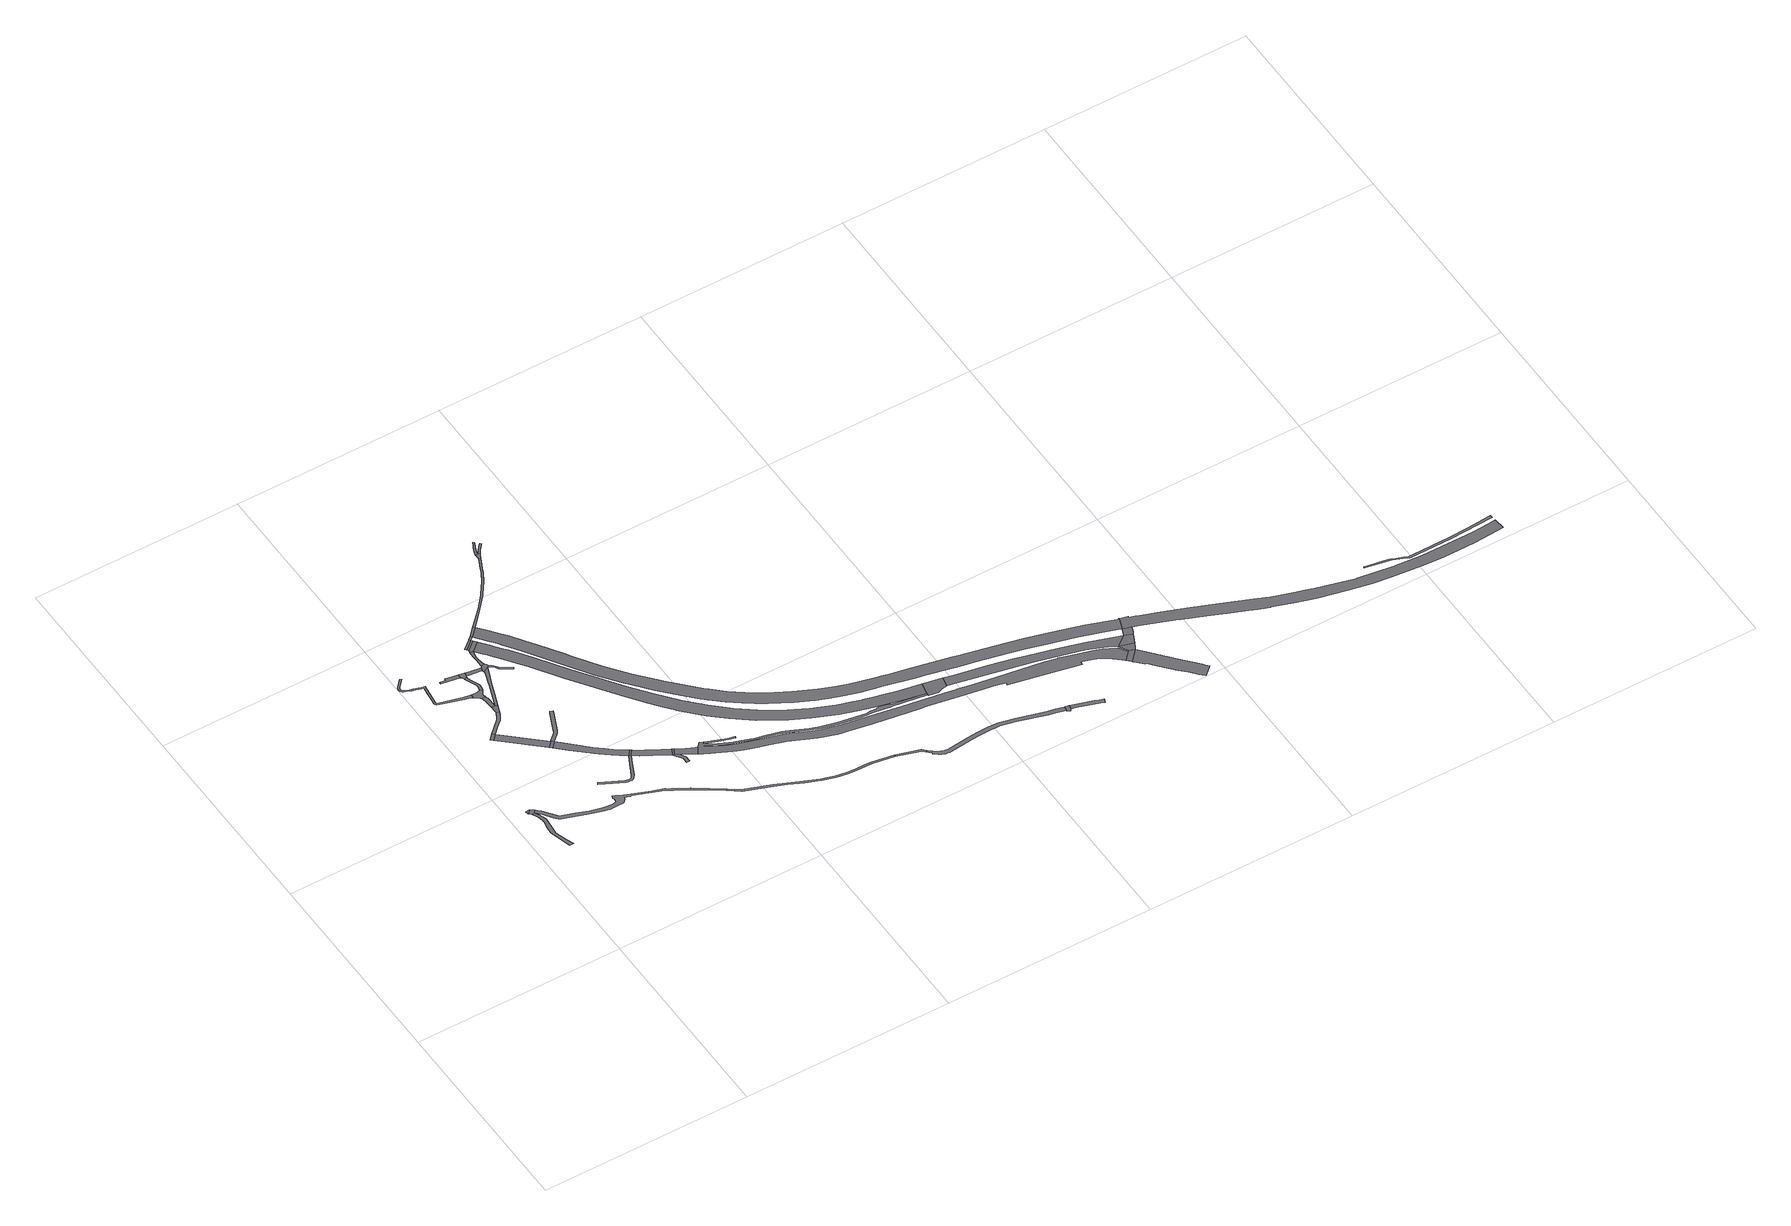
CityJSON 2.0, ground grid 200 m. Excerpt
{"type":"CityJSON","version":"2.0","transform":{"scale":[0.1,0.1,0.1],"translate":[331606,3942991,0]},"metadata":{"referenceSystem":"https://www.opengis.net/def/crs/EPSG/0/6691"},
"CityObjects":{
"road1":{"type":"Road","attributes":{"RoadStructureAttribute.sectionType":"1"},"geometry":[{"type":"MultiSurface","lod":"1","boundaries":[[[0,1,2,3,4]]]}]},
"road2":{"type":"Road","geometry":[{"type":"MultiSurface","lod":"1","boundaries":[[[5,6,7,2,1,8,9,10]]]}]},
"road3":{"type":"Road","geometry":[{"type":"MultiSurface","lod":"1","boundaries":[[[11,12,13,14]]]}]},
"road4":{"type":"Road","attributes":{"RoadStructureAttribute.sectionType":"1"},"geometry":[{"type":"MultiSurface","lod":"1","boundaries":[[[15,16,17,18,19,20,21,22,23,24,25,26,27,28,29,30,31,32,33,34,35,36,37,38,39,40,41,42,43,44,45,46,47,48,49,50,51,52,53,54,55,56,57,58,59,60,61,62,63,64,65,66,67,68,69,70,71,72,73,74]]]}]},
"road5":{"type":"Road","attributes":{"function":"2","RoadStructureAttribute.sectionType":"1"},"geometry":[{"type":"MultiSurface","lod":"1","boundaries":[[[12,75,76,13]]]}]},
"road6":{"type":"Road","attributes":{"RoadStructureAttribute.sectionType":"1"},"geometry":[{"type":"MultiSurface","lod":"1","boundaries":[[[13,77,78,79,80,81,82,83,84,85,14]]]}]},
"road7":{"type":"Road","geometry":[{"type":"MultiSurface","lod":"1","boundaries":[[[86,87,88,89,90,91]]]}]},
"road8":{"type":"Road","geometry":[{"type":"MultiSurface","lod":"1","boundaries":[[[75,92,93,94,76]]]}]},
"road9":{"type":"Road","geometry":[{"type":"MultiSurface","lod":"1","boundaries":[[[95,83,82,96,97,98,99]]]}]},
"road10":{"type":"Road","attributes":{"RoadStructureAttribute.sectionType":"1"},"geometry":[{"type":"MultiSurface","lod":"1","boundaries":[[[100,101,99,98,102,103,104,105]]]}]},
"road11":{"type":"Road","geometry":[{"type":"MultiSurface","lod":"1","boundaries":[[[104,106,107,108,109,110,111,112,113,114,115,116,117,118,74,73,119,120,105]]]}]},
"road12":{"type":"Road","attributes":{"RoadStructureAttribute.sectionType":"1"},"geometry":[{"type":"MultiSurface","lod":"1","boundaries":[[[121,122,123,124,125,126,127,128,129,130,131,132,133,134,135,136,137,138,114,113]]]}]},
"road13":{"type":"Road","geometry":[{"type":"MultiSurface","lod":"1","boundaries":[[[139,140,141,142,131,130,143,144,86,91]]]}]},
"road14":{"type":"Road","attributes":{"RoadStructureAttribute.sectionType":"1"},"geometry":[{"type":"MultiSurface","lod":"1","boundaries":[[[145,146,147,148,149,150,151,152,153,154,94,93]]]}]},
"road15":{"type":"Road","attributes":{"RoadStructureAttribute.sectionType":"1"},"geometry":[{"type":"MultiSurface","lod":"1","boundaries":[[[155,156,157,158,159,160,98,97,161,162,163,164]]]}]},
"road16":{"type":"Road","attributes":{"function":"2","RoadStructureAttribute.sectionType":"1"},"geometry":[{"type":"MultiSurface","lod":"1","boundaries":[[[92,165,166,167,168,169,170,171,172,173,174,175,93]]]}]},
"road17":{"type":"Road","attributes":{"RoadStructureAttribute.sectionType":"1"},"geometry":[{"type":"MultiSurface","lod":"1","boundaries":[[[176,177,178,144,143,179,180,181,182]]]}]},
"road18":{"type":"Road","attributes":{"RoadStructureAttribute.sectionType":"1"},"geometry":[{"type":"MultiSurface","lod":"1","boundaries":[[[183,184,185,186,187,170,188,189,190,191,192,193,194,195,196,197,198,199,200,201,202,203,204,205,206,207,208,209,187,210,211,212,213]]]}]},
"road19":{"type":"Road","geometry":[{"type":"MultiSurface","lod":"1","boundaries":[[[214,215,216,217,176,182,218,219,220,155,164,221,222,223,224]]]}]},
"road20":{"type":"Road","attributes":{"RoadStructureAttribute.sectionType":"1"},"geometry":[{"type":"MultiSurface","lod":"1","boundaries":[[[223,225,226,227,228,229,230,231,232,233,234,235,236,237,238,239,224]]]}]},
"road21":{"type":"Road","geometry":[{"type":"MultiSurface","lod":"1","boundaries":[[[187,186,171,170]]]}]},
"road22":{"type":"Road","attributes":{"RoadStructureAttribute.sectionType":"1"},"geometry":[{"type":"MultiSurface","lod":"1","boundaries":[[[164,240,241,242,243,244,245,246,221]]]}]},
"road23":{"type":"Road","geometry":[{"type":"MultiSurface","lod":"1","boundaries":[[[247,248,249,250,251]]]}]},
"road24":{"type":"Road","attributes":{"RoadStructureAttribute.sectionType":"1"},"geometry":[{"type":"MultiSurface","lod":"1","boundaries":[[[252,253,254,247,251]]]}]},
"road25":{"type":"Road","geometry":[{"type":"MultiSurface","lod":"1","boundaries":[[[253,252,232,231,255]]]}]},
"road26":{"type":"Road","attributes":{"RoadStructureAttribute.sectionType":"1"},"geometry":[{"type":"MultiSurface","lod":"1","boundaries":[[[256,248,247,257]]]}]},
"road27":{"type":"Road","geometry":[{"type":"MultiSurface","lod":"1","boundaries":[[[258,259,256,257]]]}]},
"road28":{"type":"Road","attributes":{"RoadStructureAttribute.sectionType":"1"},"geometry":[{"type":"MultiSurface","lod":"1","boundaries":[[[260,261,262,263,264,265,266,267,268,269,270,271,272,273,274,275,276,277,278,279,280,281,282,283,284,285,286,287,288,289,290,291,292,293,294,295,296,5,10,9,297,298,299,300,301,302,303,304,305,306,307,308,309,310,311,312,313,10,314,315,316,317,318,319,320,321,322,323,324,325,326,327,328,329,330,331,332,333,334,335,336,337,338,339,340,341,342,343,344,345,346,347,348]]]}]},
"road29":{"type":"Road","geometry":[{"type":"MultiSurface","lod":"1","boundaries":[[[349,350,351,352,353,354,355]]]}]},
"road30":{"type":"Road","geometry":[{"type":"MultiSurface","lod":"1","boundaries":[[[212,355,354,356,357,213]]]}]},
"road31":{"type":"Road","geometry":[{"type":"MultiSurface","lod":"1","boundaries":[[[358,359,360,361,357,356,362,363,364]]]}]},
"road32":{"type":"Road","attributes":{"RoadStructureAttribute.sectionType":"1"},"geometry":[{"type":"MultiSurface","lod":"1","boundaries":[[[365,366,367,368,369,370,371,372,373,259,258,374,375,376,377,378,379,380,381,382]]]}]},
"road33":{"type":"Road","attributes":{"RoadStructureAttribute.sectionType":"1"},"geometry":[{"type":"MultiSurface","lod":"1","boundaries":[[[383,384,385,386,387,388,389,390,391,392,393,394,395,396]]]}]},
"road34":{"type":"Road","geometry":[{"type":"MultiSurface","lod":"1","boundaries":[[[397,398,399,400,401,365,382]]]}]},
"road35":{"type":"Road","attributes":{"RoadStructureAttribute.sectionType":"1"},"geometry":[{"type":"MultiSurface","lod":"1","boundaries":[[[402,403,404,405,406,407,408,409,410,411,412,413,414,415,416,417,418,419,399,398]]]}]},
"road36":{"type":"Road","attributes":{"RoadStructureAttribute.sectionType":"1"},"geometry":[{"type":"MultiSurface","lod":"1","boundaries":[[[397,420,421,422,423,424,425,426,427,428,429,430,431,432,433,434,435,436,437,398]]]}]},
"road37":{"type":"Road","geometry":[{"type":"MultiSurface","lod":"1","boundaries":[[[438,439,440,441,442,443,444,445,446,447,448,449,450,451,452,453,454,455,456,457,458,459,460,461,462,463,464,465,466,467,255,231,468,469,470,471,472,473,474,475,476,477,478,479,480,481,482,483,484,485,486,487,488,489,490,491,492]]]}]},
"road38":{"type":"Road","attributes":{"RoadStructureAttribute.sectionType":"7"},"geometry":[{"type":"MultiSurface","lod":"1","boundaries":[[[347,493,494,495,496,348]]]}]},
"road39":{"type":"Road","geometry":[{"type":"MultiSurface","lod":"1","boundaries":[[[497,498,499,500,501,502,503,504,505,506,507,508,509,510,511,512,513,514,515,516,517,518,519,520,521,522,523,524,525,526,527,528,529,530,531,532,533,534,258,535,536,537,538,539,540,541,542,543,544,545,546,547,548,549,550,551,552,553,554,555,556,557,558,559,560,561,562,563,564,565,566,567,568,569,570,571,572,573,574,575]]]}]},
"road40":{"type":"Road","attributes":{"function":"2","RoadStructureAttribute.sectionType":"1"},"geometry":[{"type":"MultiSurface","lod":"1","boundaries":[[[576,577,578,579,580,581,582,583,584,585,586,587,588,589,590,591,592,593,594,595,596,597,598,599,600,601,602,603,604,605,606,607,608,609,610,611,612,613,614,615,616,617,618,619,620,621,622,623,624,625,626,627,628,629,630,631,632,633,634,492,635,636,637,638,639,640,641,642,643,644,645,646,647,648,649,650,651,652,653,654,655,656,657,658,659,660,661,396,395,662,358,364,663,664,665,666,667,668,669,670,671,672,673,674,675,676,677,678,679,680,681,682,683,684,685,686,687,688,689,690,691,692,693,694,695,696,697,698,699,700,701]]]}]},
"road41":{"type":"Road","attributes":{"RoadStructureAttribute.sectionType":"1"},"geometry":[{"type":"MultiSurface","lod":"1","boundaries":[[[494,702,703,704,705,706,707,708,709,710,711,712,713,714,715,716,717,718,719,720,721,722,723,724,725,726,727,728,729,730,731,732,733,734,735,736,737,738,739,740,495]]]}]},
"road42":{"type":"Road","geometry":[{"type":"MultiSurface","lod":"1","boundaries":[[[741,742,743,744,745,746,747,748,749,750,438,492,634]]]}]},
"road43":{"type":"Road","geometry":[{"type":"MultiSurface","lod":"1","boundaries":[[[751,723,722,752,753,754,755,756]]]}]},
"road44":{"type":"Road","attributes":{"RoadStructureAttribute.sectionType":"1"},"geometry":[{"type":"MultiSurface","lod":"1","boundaries":[[[755,757,758,759,760,761,762,763,756]]]}]},
"road45":{"type":"Road","attributes":{"RoadStructureAttribute.sectionType":"1"},"geometry":[{"type":"MultiSurface","lod":"1","boundaries":[[[764,765,766,767,768,769,770,771,772,749,748,773,774,775,776,777,778,779,780,781,782,783,784]]]}]},
"road46":{"type":"Road","geometry":[{"type":"MultiSurface","lod":"1","boundaries":[[[785,786,787,576,701]]]}]},
"road47":{"type":"Road","attributes":{"RoadStructureAttribute.sectionType":"1"},"geometry":[{"type":"MultiSurface","lod":"1","boundaries":[[[784,787,786,788,789]]]}]},
"road48":{"type":"Road","geometry":[{"type":"MultiSurface","lod":"1","boundaries":[[[790,764,784,789]]]}]},
"road49":{"type":"Road","attributes":{"function":"2"},"geometry":[{"type":"MultiSurface","lod":"1","boundaries":[[[791,792,793,794,795,796,797,786,785,798,799,800,801,802,803,804,805,806]]]}]},
"road50":{"type":"Road","geometry":[{"type":"MultiSurface","lod":"1","boundaries":[[[807,764,790,808,809,810,811,812,575]]]}]},
"road51":{"type":"Road","attributes":{"RoadStructureAttribute.sectionType":"1"},"geometry":[{"type":"MultiSurface","lod":"1","boundaries":[[[812,813,814,815,816,817,818,819,820,821,822,823,824,825,826,827,828,829,830,831,832,833,834,835,836,837,838,839,840,841,842,843,844,845,846,847,848,849,850,851,852,853,854,855,856,857,858,859,860,861,862,497,575]]]}]},
"road52":{"type":"Road","attributes":{"RoadStructureAttribute.sectionType":"1"},"geometry":[{"type":"MultiSurface","lod":"1","boundaries":[[[863,864,865,866,867,868,869,870,871,872,873,874,875,876,877,878,879,880,881,882,883]]]}]}
},
"vertices":[
[175,1708,0],[178,1706,0],[205,1740,0],[181,1740,0],[169,1737,0],
[245,1716,0],[236,1723,0],[223,1733,0],[189,1697,0],[200,1682,0],[222,1689,0],
[356,2591,0],[378,2570,0],[426,2623,0],[403,2643,0],
[426,3124,0],[403,3128,0],[221,3175,0],[202,3183,0],[196,3188,0],[194,3191,0],[193,3194,0],[193,3198,0],[197,3229,0],[210,3321,0],[221,3397,0],[192,3406,0],[165,3414,0],[119,3427,0],[107,3431,0],[91,3436,0],[63,3447,0],[45,3456,0],[35,3463,0],[29,3467,0],[27,3470,0],[26,3473,0],[25,3476,0],[25,3480,0],[25,3485,0],[28,3493,0],[33,3502,0],[39,3509,0],[96,3570,0],[96,3571,0],[85,3582,0],[84,3581,0],[24,3518,0],[18,3509,0],[14,3498,0],[11,3488,0],[10,3480,0],[10,3474,0],[11,3468,0],[14,3462,0],[19,3457,0],[26,3450,0],[38,3443,0],[57,3433,0],[85,3422,0],[103,3416,0],[134,3407,0],[204,3385,0],[195,3323,0],[182,3229,0],[178,3199,0],[178,3191,0],[181,3185,0],[184,3179,0],[193,3170,0],[217,3161,0],[422,3096,0],[455,3087,0],[492,3073,0],[498,3112,0],
[726,2254,0],[774,2306,0],
[492,2686,0],[546,2737,0],[557,2749,0],[564,2760,0],[578,2785,0],[592,2819,0],[565,2830,0],[537,2774,0],[522,2754,0],
[527,3360,0],[406,3381,0],[404,3364,0],[349,3372,0],[346,3352,0],[521,3324,0],
[749,2233,0],[800,2290,0],[780,2312,0],
[564,2852,0],[596,2830,0],[621,2893,0],[598,2899,0],[563,2898,0],
[557,3008,0],[560,2983,0],[594,3006,0],[590,3021,0],[587,3033,0],[552,3023,0],
[581,3054,0],[580,3059,0],[580,3064,0],[581,3068,0],[583,3072,0],[595,3086,0],[600,3092,0],[605,3101,0],[579,3117,0],[570,3113,0],[567,3111,0],[552,3106,0],[533,3107,0],[523,3052,0],[543,3034,0],
[612,3114,0],[616,3135,0],[619,3162,0],[616,3179,0],[614,3187,0],[607,3205,0],[584,3250,0],[571,3287,0],[571,3293,0],[571,3298,0],[547,3291,0],[550,3279,0],[552,3273,0],[585,3196,0],[587,3188,0],[593,3172,0],[592,3146,0],[587,3127,0],
[530,3319,0],[535,3314,0],[540,3307,0],[544,3300,0],[576,3315,0],[582,3351,0],
[857,2341,0],[875,2364,0],[888,2384,0],[970,2569,0],[978,2587,0],[950,2599,0],[945,2587,0],[861,2398,0],[851,2381,0],[835,2362,0],
[731,3276,0],[731,3269,0],[730,3260,0],[686,3136,0],[682,3126,0],[647,3030,0],[665,3010,0],[699,3103,0],[732,3190,0],[780,3302,0],
[852,2140,0],[908,2089,0],[1043,1971,0],[1083,1937,0],[1125,1903,0],[1239,1816,0],[1278,1872,0],[1165,1951,0],[1108,2000,0],[1033,2064,0],[878,2212,0],
[731,3329,0],[646,3341,0],[636,3342,0],[600,3311,0],[712,3295,0],[718,3293,0],[719,3293,0],
[1442,1774,0],[1393,1802,0],[1312,1849,0],[1296,1860,0],[1261,1808,0],[1218,1777,0],[1142,1622,0],[1128,1601,0],[1122,1595,0],[1118,1592,0],[1112,1590,0],[1099,1590,0],[1084,1592,0],[1068,1597,0],[968,1646,0],[858,1701,0],[848,1681,0],[960,1625,0],[1060,1575,0],[1079,1569,0],[1098,1567,0],[1115,1567,0],[1127,1570,0],[1137,1577,0],[1146,1586,0],[1162,1611,0],[1239,1766,0],[1320,1769,0],[1411,1715,0],[1555,1634,0],[1587,1690,0],
[742,3336,0],[741,3333,0],[738,3330,0],[735,3329,0],[724,3291,0],[728,3287,0],[730,3282,0],[796,3320,0],[786,3338,0],[777,3354,0],[743,3340,0],
[769,3383,0],[766,3398,0],[765,3399,0],[764,3417,0],[762,3458,0],[762,3460,0],[774,3521,0],[745,3526,0],[742,3507,0],[742,3467,0],[742,3457,0],[744,3404,0],[744,3400,0],[745,3387,0],[744,3353,0],
[829,3277,0],[853,3238,0],[956,3171,0],[965,3183,0],[886,3235,0],[866,3250,0],[823,3304,0],
[825,3636,0],[811,3651,0],[811,3650,0],[726,3578,0],[737,3564,0],
[749,3551,0],[834,3623,0],[824,3635,0],
[860,3594,0],
[844,3680,0],[857,3665,0],
[936,3742,0],[920,3761,0],
[2926,670,0],[2866,678,0],[2770,677,0],[2685,683,0],[2583,702,0],[2501,726,0],[2460,738,0],[2331,788,0],[2199,850,0],[2090,895,0],[1837,987,0],[1733,1061,0],[1484,1231,0],[1349,1307,0],[1315,1326,0],[1299,1341,0],[1195,1374,0],[1082,1418,0],[939,1475,0],[907,1492,0],[881,1505,0],[870,1481,0],[875,1465,0],[876,1455,0],[874,1446,0],[870,1437,0],[863,1431,0],[852,1426,0],[827,1423,0],[764,1429,0],[732,1434,0],[629,1464,0],[518,1504,0],[451,1526,0],[382,1549,0],[285,1681,0],[260,1704,0],[226,1626,0],[237,1581,0],[238,1560,0],[224,1482,0],[219,1435,0],[221,1413,0],[278,1219,0],[316,1221,0],[289,1294,0],[255,1401,0],[261,1479,0],[269,1559,0],[270,1577,0],[261,1612,0],[260,1614,0],[247,1650,0],[236,1669,0],[237,1679,0],[253,1661,0],[275,1639,0],[333,1556,0],[359,1525,0],[378,1515,0],[587,1444,0],[733,1398,0],[764,1390,0],[783,1385,0],[865,1385,0],[919,1384,0],[943,1413,0],[949,1423,0],[955,1440,0],[1010,1418,0],[1025,1420,0],[1289,1319,0],[1313,1303,0],[1348,1283,0],[1473,1214,0],[1722,1045,0],[1828,969,0],[2083,876,0],[2191,831,0],[2323,770,0],[2453,719,0],[2458,717,0],[2578,682,0],[2682,663,0],[2769,657,0],[2865,658,0],[2922,651,0],[3125,617,0],[3129,636,0],
[1612,1549,0],[1611,1497,0],[1640,1496,0],[1643,1551,0],[1615,1602,0],[1572,1630,0],[1562,1623,0],
[1573,1632,0],[1602,1681,0],
[1780,1591,0],[1765,1598,0],[1730,1615,0],[1644,1656,0],[1613,1606,0],[1696,1555,0],[1742,1527,0],
[1378,4387,0],[1367,4365,0],[1365,4363,0],[1330,4289,0],[1313,4247,0],[1259,4154,0],[1225,4105,0],[1170,4027,0],[1068,3910,0],[1080,3899,0],[1183,4017,0],[1239,4095,0],[1273,4145,0],[1328,4239,0],[1346,4282,0],[1379,4352,0],[1380,4355,0],[1393,4380,0],
[1857,1597,0],[1987,1548,0],[2006,1541,0],[2023,1536,0],[2047,1529,0],[2111,1513,0],[2114,1528,0],[2051,1544,0],[2027,1550,0],[2010,1556,0],[1992,1562,0],[1863,1612,0],[1855,1616,0],[1848,1601,0],
[1419,4430,0],[1404,4438,0],[1379,4438,0],[1379,4422,0],[1379,4407,0],
[1404,4446,0],[1404,4450,0],[1404,4451,0],[1404,4455,0],[1404,4461,0],[1405,4467,0],[1408,4476,0],[1424,4515,0],[1425,4517,0],[1432,4532,0],[1447,4566,0],[1437,4577,0],[1419,4544,0],[1410,4523,0],[1409,4521,0],[1387,4473,0],[1381,4459,0],[1379,4445,0],
[1420,4431,0],[1423,4436,0],[1439,4463,0],[1458,4484,0],[1465,4492,0],[1470,4498,0],[1481,4511,0],[1489,4521,0],[1487,4524,0],[1477,4534,0],[1468,4522,0],[1465,4518,0],[1453,4505,0],[1451,4502,0],[1448,4498,0],[1432,4480,0],[1426,4473,0],[1405,4439,0],
[3756,1199,0],[3546,1241,0],[3438,1264,0],[3322,1289,0],[3242,1312,0],[3235,1313,0],[3167,1334,0],[3024,1379,0],[2813,1465,0],[2648,1549,0],[2481,1650,0],[2270,1805,0],[2152,1914,0],[2107,1956,0],[1973,2097,0],[1954,2117,0],[1861,2228,0],[1792,2313,0],[1646,2500,0],[1352,2914,0],[1163,3193,0],[1032,3376,0],[1016,3396,0],[1016,3397,0],[952,3478,0],[926,3512,0],[922,3517,0],[906,3537,0],[893,3555,0],[887,3561,0],[806,3484,0],[827,3457,0],[854,3422,0],[873,3398,0],[942,3309,0],[1033,3182,0],[1071,3129,0],[1260,2850,0],[1556,2433,0],[1694,2247,0],[1769,2153,0],[1828,2080,0],[1851,2050,0],[1858,2041,0],[2036,1856,0],[2181,1728,0],[2359,1591,0],[2594,1451,0],[2767,1363,0],[2985,1273,0],[3134,1226,0],[3212,1205,0],[3286,1184,0],[3542,1125,0],[3733,1086,0],
[3340,551,0],[3371,523,0],[3386,539,0],[3350,569,0],
[5549,943,0],[5537,947,0],[5274,1037,0],[5155,1072,0],[4941,1131,0],[4754,1182,0],[4503,1240,0],[4192,1311,0],[4135,1323,0],[3728,1410,0],[3592,1440,0],[3514,1457,0],[3491,1462,0],[3349,1497,0],[3241,1523,0],[3130,1558,0],[2964,1626,0],[2952,1631,0],[2791,1706,0],[2601,1810,0],[2444,1913,0],[2325,2005,0],[2214,2103,0],[2181,2136,0],[2068,2250,0],[1957,2368,0],[1760,2597,0],[1600,2807,0],[1438,3043,0],[1414,3081,0],[1323,3224,0],[1231,3358,0],[1222,3369,0],[1205,3394,0],[1114,3520,0],[1090,3550,0],[1087,3555,0],[1005,3660,0],[857,3664,0],[886,3629,0],[961,3532,0],[962,3531,0],[984,3502,0],[1003,3477,0],[1026,3446,0],[1062,3396,0],[1132,3298,0],[1349,2962,0],[1498,2742,0],[1638,2559,0],[1827,2333,0],[1980,2164,0],[2096,2046,0],[2142,2000,0],[2258,1903,0],[2368,1818,0],[2457,1759,0],[2547,1700,0],[2737,1594,0],[2898,1518,0],[3009,1478,0],[3148,1429,0],[3185,1418,0],[3268,1395,0],[3348,1378,0],[3401,1366,0],[3455,1354,0],[3752,1284,0],[3840,1266,0],[4062,1215,0],[4102,1206,0],[4269,1172,0],[4568,1105,0],[4721,1067,0],[4878,1026,0],[5131,955,0],[5321,897,0],[5502,838,0],[5510,835,0],
[5416,591,0],[5368,670,0],[5304,701,0],[5254,725,0],[5249,728,0],[5178,750,0],[4964,817,0],[4877,839,0],[4876,839,0],[4756,862,0],[4332,930,0],[4259,942,0],[4059,976,0],[3976,990,0],[3970,991,0],[3863,1009,0],[3476,1073,0],[3210,1121,0],[3190,1124,0],[3008,1153,0],[2905,1172,0],[2876,1179,0],[2840,1188,0],[2773,1209,0],[2692,1239,0],[2557,1298,0],[2541,1305,0],[2491,1326,0],[2437,1343,0],[2310,1377,0],[2224,1402,0],[2119,1436,0],[2080,1449,0],[1984,1488,0],[1892,1534,0],[1829,1572,0],[1834,1578,0],[1897,1541,0],[1989,1496,0],[2064,1466,0],[2130,1441,0],[2227,1412,0],[2312,1389,0],[2433,1358,0],[2469,1346,0],[2498,1336,0],[2525,1325,0],[2532,1322,0],[2565,1307,0],[2682,1255,0],[2773,1223,0],[2917,1186,0],[3092,1156,0],[3183,1143,0],[3195,1143,0],[3227,1145,0],[3399,1116,0],[3406,1120,0],[3730,1066,0],[3409,1139,0],[3407,1153,0],[3317,1173,0],[3281,1162,0],[3229,1165,0],[3201,1163,0],[3184,1163,0],[3095,1176,0],[2921,1206,0],[2778,1242,0],[2690,1273,0],[2573,1326,0],[2540,1340,0],[2505,1355,0],[2477,1364,0],[2475,1365,0],[2439,1377,0],[2317,1408,0],[2285,1417,0],[2270,1415,0],[2219,1429,0],[2205,1440,0],[2136,1460,0],[2071,1484,0],[1997,1514,0],[1906,1559,0],[1844,1595,0],[1822,1631,0],[1780,1505,0],[1833,1475,0],[2006,1396,0],[2040,1382,0],[2095,1360,0],[2139,1344,0],[2223,1318,0],[2298,1296,0],[2446,1248,0],[2483,1234,0],[2627,1169,0],[2691,1143,0],[2743,1125,0],[2783,1112,0],[2804,1105,0],[2852,1092,0],[2885,1085,0],[2937,1075,0],[3165,1036,0],[3277,1017,0],[3589,971,0],[3648,961,0],[3948,910,0],[4111,882,0],[4127,879,0],[4253,856,0],[4359,834,0],[4355,810,0],[4658,745,0],[5009,669,0],[5016,701,0],[5035,697,0],[5121,668,0],[5149,657,0],[5174,646,0],[5205,627,0],[5232,610,0],[5295,557,0],[5341,513,0],
[3409,490,0],[3404,475,0],[3446,446,0],[3468,433,0],[3484,425,0],[3500,420,0],[3519,415,0],[3540,414,0],[3554,415,0],[3750,437,0],[3786,440,0],[3844,443,0],[3882,445,0],[3974,447,0],[4010,445,0],[4051,443,0],[4116,430,0],[4199,412,0],[4468,334,0],[4526,322,0],[4617,300,0],[4627,339,0],[4535,361,0],[4478,373,0],[4209,451,0],[4124,469,0],[4056,483,0],[4012,485,0],[3975,487,0],[3875,485,0],[3784,480,0],[3778,479,0],[3747,477,0],[3551,454,0],[3539,454,0],[3521,456,0],[3498,460,0],[3482,466,0],[3460,476,0],
[3735,1056,0],[3823,1044,0],[3865,1057,0],[3870,1059,0],[3893,1066,0],[3904,1068,0],[3912,1069,0],[3921,1070,0],[3940,1162,0],[3814,1187,0],
[4638,336,0],[4619,291,0],[4644,273,0],[4652,285,0],[4659,290,0],[4668,330,0],
[4705,280,0],[4907,213,0],[4944,200,0],[4957,238,0],[4920,251,0],[4880,264,0],[4716,319,0],
[5479,763,0],[5461,769,0],[5170,863,0],[4937,934,0],[4682,999,0],[4567,1028,0],[4334,1081,0],[4092,1130,0],[4015,1146,0],[3930,1069,0],[3950,1066,0],[3960,1064,0],[4686,911,0],[5119,795,0],[5176,776,0],[5209,762,0],[5268,736,0],[5335,705,0],[5352,695,0],[5364,687,0],[5374,681,0],
[5382,474,0],[5478,575,0],[5424,595,0],
[5485,586,0],[5512,641,0],
[5559,734,0],
[5906,86,0],[5877,119,0],[5861,137,0],[5707,313,0],[5674,352,0],[5671,355,0],[5557,484,0],[5390,466,0],[5395,461,0],[5463,394,0],[5480,385,0],[5507,352,0],[5655,181,0],[5718,119,0],[5780,51,0],[5821,9,0],
[5499,806,0],[5571,758,0],[5576,768,0],[5579,776,0],[5580,779,0],[5590,808,0],
[5682,776,0],[5972,667,0],[5985,662,0],[6190,580,0],[6345,513,0],[6347,512,0],[6519,443,0],[6592,416,0],[6695,378,0],[6696,378,0],[6885,318,0],[7072,261,0],[7356,191,0],[7482,167,0],[7484,167,0],[7562,152,0],[7738,127,0],[7929,107,0],[8016,101,0],[8195,88,0],[8231,88,0],[8528,89,0],[8774,103,0],[8829,107,0],[8817,215,0],[8745,209,0],[8587,197,0],[8095,202,0],[7811,225,0],[7503,267,0],[7485,271,0],[7483,271,0],[7410,289,0],[7300,317,0],[7222,336,0],[7119,365,0],[7049,385,0],[6952,415,0],[6932,421,0],[6758,480,0],[6657,518,0],[6356,640,0],[6125,733,0],[5890,826,0],[5723,884,0],[5683,898,0],[5627,916,0],[5630,924,0],[5577,942,0],[5551,950,0],
[8802,279,0],[8735,272,0],[8585,261,0],[8376,253,0],[8225,249,0],[8101,248,0],[7981,251,0],[7969,252,0],[7947,262,0],[7882,289,0],[7836,305,0],[7785,317,0],[7718,330,0],[7600,349,0],[7597,335,0],[7846,289,0],[7929,254,0],[7983,229,0],[8385,231,0],[8812,254,0],[8810,280,0]
]}
